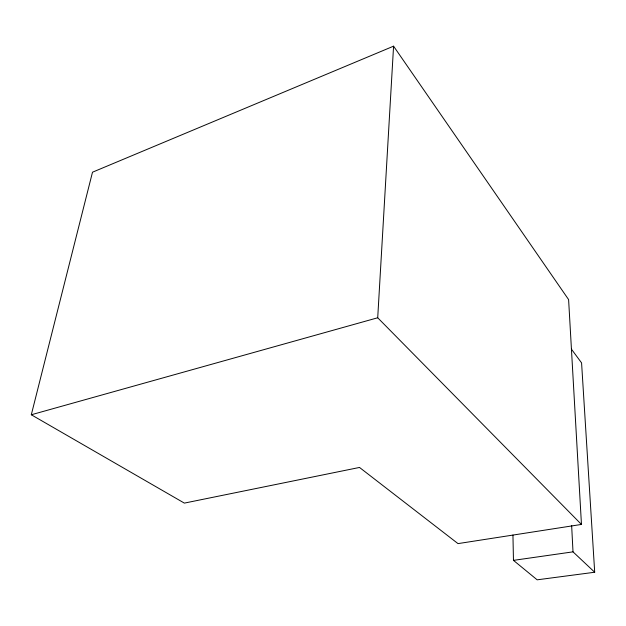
<?xml version="1.0" encoding="UTF-8"?>
<svg xmlns="http://www.w3.org/2000/svg" width="626" height="626" viewBox="0 0 626 626"><rect width="100%" height="100%" fill="white"/><g stroke="black" fill="none" stroke-linecap="round" stroke-linejoin="round"><path stroke-width="0.94" d="M581.46 524.439L377.713 317.773L393.574 46.175L92.499 172.205L31.3 414.764L184.357 503.108L359.504 467.45L458.005 543.611L581.46 524.439L568.604 299.596L393.574 46.175M31.3 414.764L377.713 317.773M513.461 560.364L573.009 551.85L594.7 572.242L537.163 579.825L513.461 560.364L512.944 535.05M571.413 349.136L581.577 362.9L594.7 572.242M571.64 525.496L573.009 551.85"/></g></svg>
